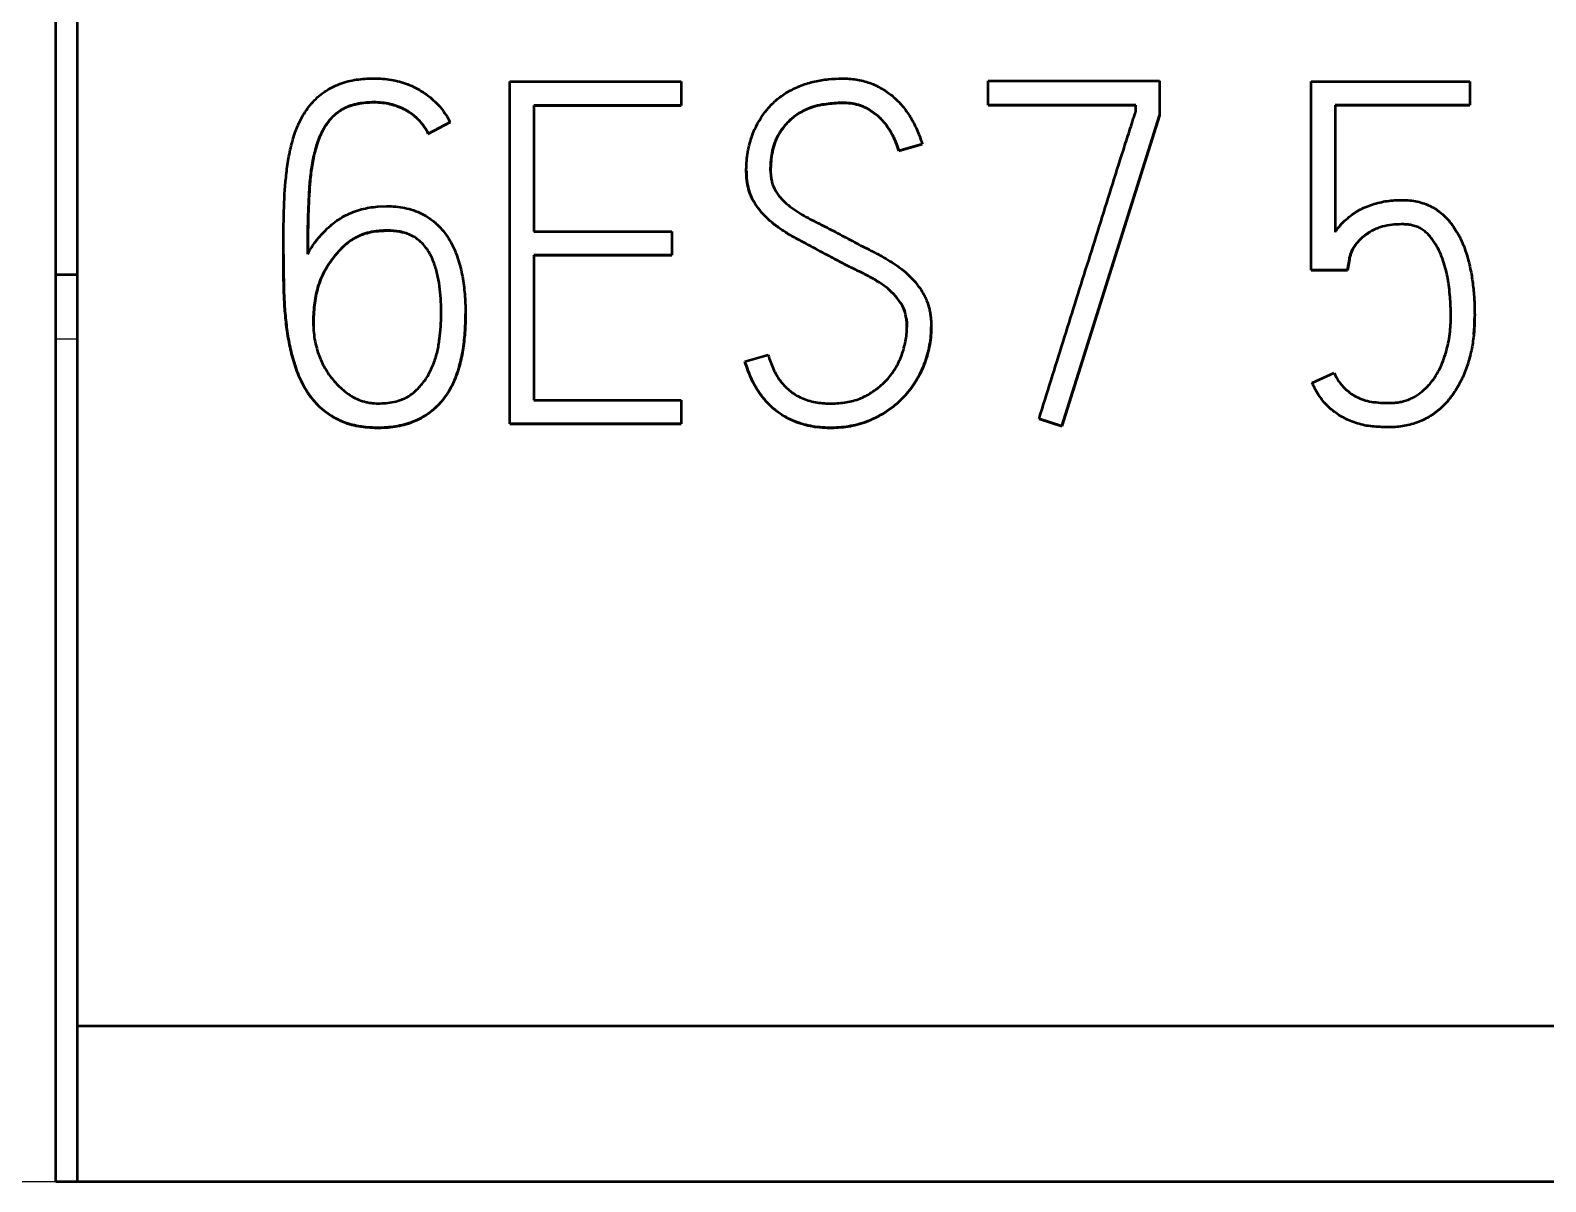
# Model space of a CAD drawing. Header units: millimetres. Extents: x 0 to 841, y 0 to 594.
# Drawn here: x 450.75 to 457.8, y 301.21 to 306.57 of the extents above; entities that cross this region are included whole.
import ezdxf

# ---------------------------------------------------------------- set-up
doc = ezdxf.new("R2010")
doc.units = ezdxf.units.MM
doc.layers.add('1', color=7, linetype='Continuous')

msp = doc.modelspace()

# ---------------------------------------------------------------- linework, layer by layer
at = {"layer": '1', "color": 7, "linetype": 'Continuous', "lineweight": 50}
for p, q in [((450.8677, 301.2124), (450.8677, 311.0681)), ((450.9677, 311.0681), (450.9677, 301.9369)), ((452.9824, 306.3369), (453.7791, 306.3369)), ((452.9824, 304.7413), (452.9824, 306.3368)), ((453.7791, 306.3368), (453.7791, 306.2237)), ((455.2085, 306.3392), (456.0072, 306.3392)), ((455.2085, 306.2259), (455.2085, 306.3391)), ((456.0072, 306.3391), (456.0072, 306.1772)), ((456.7132, 306.3369), (457.4521, 306.3369)), ((456.7132, 305.4578), (456.7132, 306.3368)), ((457.4521, 306.3368), (457.4521, 306.2259)), ((453.0932, 306.2238), (453.7791, 306.2238)), ((453.7791, 306.2238), (453.0932, 306.2238)), ((453.0932, 306.2237), (453.0932, 305.6379)), ((454.4358, 306.2284), (454.4358, 306.2284)), ((455.2085, 306.2261), (455.8963, 306.2261)), ((455.8963, 306.2261), (455.2085, 306.2261)), ((455.8963, 306.1947), (455.8963, 306.2259)), ((456.8241, 306.2261), (457.4521, 306.2261)), ((457.4521, 306.2261), (456.8241, 306.2261)), ((456.8241, 306.2259), (456.8241, 305.6353)), ((452.6024, 306.0931), (452.7044, 306.1461)), ((452.7044, 306.1461), (452.6024, 306.0931)), ((452.7044, 306.1461), (452.7044, 306.1461)), ((454.7156, 306.1562), (454.7156, 306.1562)), ((455.5524, 304.7304), (456.0072, 306.1773)), ((456.0072, 306.1773), (455.5524, 304.7304)), ((452.6024, 306.0931), (452.6024, 306.0931)), ((454.793, 306.0128), (454.9019, 306.044)), ((454.9019, 306.044), (454.793, 306.0128)), ((454.793, 306.0128), (454.793, 306.0128)), ((454.9019, 306.044), (454.9019, 306.044)), ((454.0831, 305.9199), (454.0831, 305.9199)), ((452.3673, 305.7534), (452.4073, 305.7557)), ((454.1175, 305.7778), (454.1175, 305.7778)), ((452.4115, 305.6426), (452.4115, 305.6426)), ((453.0932, 305.638), (453.7369, 305.638)), ((453.7369, 305.6379), (453.7369, 305.527)), ((456.9352, 305.5945), (456.9352, 305.5945)), ((451.9278, 305.5314), (451.9278, 305.5314)), ((453.0932, 305.5272), (453.7369, 305.5272)), ((453.7369, 305.5272), (453.0932, 305.5272)), ((453.0932, 305.527), (453.0932, 304.8522)), ((456.8995, 305.5389), (456.8995, 305.5389)), ((450.8677, 305.4369), (450.9677, 305.4369)), ((452.1352, 305.4794), (452.1352, 305.4794)), ((456.7132, 305.4579), (456.8819, 305.4579)), ((456.8819, 305.4579), (456.7132, 305.4579)), ((456.8819, 305.4579), (456.8907, 305.5067)), ((456.8907, 305.5067), (456.8819, 305.4579)), ((456.8819, 305.4579), (456.8819, 305.4579)), ((456.8907, 305.5067), (456.8907, 305.5067)), ((452.0988, 305.4072), (452.0988, 305.4072)), ((454.8011, 305.3061), (454.8011, 305.3061)), ((452.7756, 305.2541), (452.7756, 305.2541)), ((457.4742, 305.2427), (457.4742, 305.2427)), ((454.9442, 305.1917), (454.9442, 305.1917)), ((454.0766, 305.0321), (454.1851, 305.063)), ((454.0766, 305.0321), (454.0766, 305.0321)), ((456.7178, 304.9323), (456.8195, 304.9788)), ((456.7178, 304.9323), (456.7178, 304.9323)), ((453.0932, 304.8523), (453.7791, 304.8523)), ((453.7791, 304.8522), (453.7791, 304.7413)), ((452.9824, 304.7415), (453.7791, 304.7415)), ((453.7791, 304.7415), (452.9824, 304.7415)), ((455.4458, 304.7659), (455.5524, 304.7304)), ((455.5524, 304.7304), (455.4458, 304.7659)), ((455.4458, 304.7659), (455.4458, 304.7659)), ((455.5524, 304.7304), (455.5524, 304.7304)), ((450.9677, 301.9369), (450.9677, 301.2124)), ((475.7677, 301.9369), (450.9677, 301.9369)), ((475.8677, 301.2124), (450.8677, 301.2124))]:
    msp.add_line(p, q, dxfattribs=at)
at = {"layer": '1', "color": 7, "linetype": 'Continuous', "lineweight": 25}
for p, q in [((450.9677, 305.1369), (450.8677, 305.1369)), ((450.8677, 301.2124), (445.9677, 301.2124))]:
    msp.add_line(p, q, dxfattribs=at)
at = {"layer": '1', "color": 7, "linetype": 'Continuous', "lineweight": 50}
for points, knots in [([(451.9301, 305.7313), (451.9312, 305.7846), (451.9343, 305.8376), (451.9426, 305.9166), (451.9458, 305.9429), (451.9546, 305.9952), (451.96, 306.0212), (451.9702, 306.0599), (451.974, 306.0728), (451.9822, 306.0983), (451.9868, 306.1109), (451.997, 306.1355), (452.0025, 306.1476), (452.0149, 306.1714), (452.0217, 306.183), (452.0436, 306.2168), (452.0603, 306.2376), (452.0892, 306.2652), (452.0995, 306.2738), (452.1213, 306.2899), (452.1327, 306.2971), (452.1561, 306.3103), (452.1681, 306.3162), (452.1929, 306.3265), (452.2057, 306.3309), (452.245, 306.3418), (452.2715, 306.3461), (452.3116, 306.3496), (452.325, 306.3503), (452.352, 306.3507), (452.3656, 306.3505), (452.4059, 306.3481), (452.4324, 306.3443), (452.4712, 306.3348), (452.4841, 306.331), (452.5094, 306.3221), (452.522, 306.3169), (452.5585, 306.2995), (452.5813, 306.2855), (452.613, 306.2611), (452.6232, 306.2524), (452.6426, 306.2336), (452.6518, 306.2236), (452.6774, 306.1926), (452.692, 306.1701), (452.7044, 306.1461)], [0, 0, 0, 0, 0.125, 0.125, 0.1875, 0.1875, 0.25, 0.25, 0.28125, 0.28125, 0.3125, 0.3125, 0.34375, 0.34375, 0.375, 0.375, 0.4375, 0.4375, 0.46875, 0.46875, 0.5, 0.5, 0.53125, 0.53125, 0.5625, 0.5625, 0.625, 0.625, 0.65625, 0.65625, 0.6875, 0.6875, 0.75, 0.75, 0.78125, 0.78125, 0.8125, 0.8125, 0.875, 0.875, 0.90625, 0.90625, 0.9375, 0.9375, 1, 1, 1, 1]), ([(454.1152, 306.0974), (454.1315, 306.1376), (454.153, 306.1747), (454.1881, 306.2162), (454.1954, 306.2242), (454.2108, 306.2393), (454.2187, 306.2465), (454.2435, 306.2671), (454.2612, 306.2793), (454.2895, 306.2955), (454.2992, 306.3006), (454.3188, 306.3098), (454.3288, 306.3139), (454.3592, 306.3254), (454.3799, 306.3315), (454.4224, 306.3412), (454.4439, 306.3446), (454.4868, 306.3491), (454.5083, 306.3502), (454.5406, 306.3503), (454.5513, 306.3499), (454.573, 306.3484), (454.5838, 306.3471), (454.6163, 306.342), (454.6373, 306.3367), (454.6679, 306.3258), (454.6779, 306.3217), (454.6976, 306.3125), (454.7073, 306.3073), (454.7354, 306.2906), (454.7528, 306.2778), (454.7853, 306.2493), (454.8005, 306.2334), (454.8277, 306.1998), (454.8399, 306.182), (454.8563, 306.154), (454.8615, 306.1444), (454.8712, 306.125), (454.8757, 306.1151), (454.8883, 306.0852), (454.8956, 306.0648), (454.9019, 306.044)], [0, 0, 0, 0, 0.125, 0.125, 0.15625, 0.15625, 0.1875, 0.1875, 0.25, 0.25, 0.28125, 0.28125, 0.3125, 0.3125, 0.375, 0.375, 0.4375, 0.4375, 0.5, 0.5, 0.53125, 0.53125, 0.5625, 0.5625, 0.625, 0.625, 0.65625, 0.65625, 0.6875, 0.6875, 0.75, 0.75, 0.8125, 0.8125, 0.875, 0.875, 0.90625, 0.90625, 0.9375, 0.9375, 1, 1, 1, 1]), ([(452.6024, 306.0931), (452.5913, 306.1154), (452.5775, 306.1359), (452.5564, 306.1587), (452.552, 306.1631), (452.5429, 306.1716), (452.5287, 306.1837), (452.5134, 306.1941), (452.492, 306.2065), (452.4807, 306.2121), (452.4577, 306.2216), (452.4459, 306.2255), (452.422, 306.232), (452.4098, 306.2344), (452.385, 306.2379), (452.3726, 306.2389), (452.3479, 306.2396), (452.3356, 306.2394), (452.3109, 306.2379), (452.2986, 306.2367), (452.274, 306.2327), (452.2617, 306.2301), (452.2379, 306.223), (452.2263, 306.2187), (452.2095, 306.2106), (452.204, 306.2077), (452.1932, 306.2013), (452.1881, 306.1978), (452.1732, 306.1868), (452.164, 306.1786), (452.1468, 306.1609), (452.1388, 306.1512), (452.1243, 306.1312), (452.1179, 306.1208), (452.1061, 306.0992), (452.1009, 306.0881), (452.0915, 306.0652), (452.0874, 306.0535), (452.0764, 306.0185), (452.0706, 305.9948), (452.0611, 305.947), (452.0575, 305.9229), (452.0518, 305.8744), (452.0499, 305.8499), (452.0456, 305.7765), (452.0438, 305.7275), (452.0415, 305.6295), (452.041, 305.5804), (452.041, 305.5314)], [0, 0, 0, 0, 0.0625, 0.0625, 0.078125, 0.078125, 0.09375, 0.125, 0.125, 0.15625, 0.15625, 0.1875, 0.1875, 0.21875, 0.21875, 0.25, 0.25, 0.28125, 0.28125, 0.3125, 0.3125, 0.34375, 0.34375, 0.375, 0.375, 0.390625, 0.390625, 0.40625, 0.40625, 0.4375, 0.4375, 0.46875, 0.46875, 0.5, 0.5, 0.53125, 0.53125, 0.5625, 0.5625, 0.625, 0.625, 0.6875, 0.6875, 0.75, 0.75, 0.875, 0.875, 1, 1, 1, 1]), ([(452.041, 305.5314), (452.041, 305.58), (452.0414, 305.6285), (452.0437, 305.7253), (452.0455, 305.7737), (452.0489, 305.8341), (452.0497, 305.8461), (452.0516, 305.8702), (452.0528, 305.8822), (452.0568, 305.9183), (452.0603, 305.9422), (452.0695, 305.9899), (452.0752, 306.0136), (452.0859, 306.049), (452.0899, 306.0609), (452.0991, 306.0841), (452.1043, 306.0954), (452.1159, 306.1174), (452.1223, 306.1281), (452.1367, 306.1486), (452.1446, 306.1584), (452.1617, 306.1765), (452.1709, 306.1848), (452.1858, 306.1963), (452.1911, 306.1999), (452.2018, 306.2064), (452.2182, 306.2155), (452.2356, 306.2222), (452.2536, 306.2277), (452.2598, 306.2293), (452.272, 306.2322), (452.2781, 306.2334), (452.2966, 306.2364), (452.309, 306.2378), (452.3339, 306.2393), (452.3463, 306.2396), (452.3714, 306.239), (452.384, 306.238), (452.4087, 306.2346), (452.4331, 306.2298), (452.4568, 306.2219), (452.4801, 306.2124), (452.4913, 306.2069), (452.5128, 306.1945), (452.5282, 306.1841), (452.5424, 306.172), (452.5516, 306.1635), (452.556, 306.1591), (452.5773, 306.1362), (452.5912, 306.1156), (452.6024, 306.0931)], [0, 0, 0, 0, 0.125, 0.125, 0.25, 0.25, 0.28125, 0.28125, 0.3125, 0.3125, 0.375, 0.375, 0.4375, 0.4375, 0.46875, 0.46875, 0.5, 0.5, 0.53125, 0.53125, 0.5625, 0.5625, 0.59375, 0.59375, 0.609375, 0.609375, 0.625, 0.65625, 0.65625, 0.671875, 0.671875, 0.6875, 0.6875, 0.71875, 0.71875, 0.75, 0.75, 0.78125, 0.78125, 0.8125, 0.84375, 0.84375, 0.875, 0.875, 0.90625, 0.921875, 0.921875, 0.9375, 0.9375, 1, 1, 1, 1]), ([(454.4358, 306.2284), (454.4066, 306.2237), (454.3788, 306.2146), (454.3458, 306.1982), (454.3393, 306.1947), (454.3267, 306.1873), (454.3205, 306.1834), (454.3027, 306.1709), (454.2916, 306.1616), (454.276, 306.146), (454.271, 306.1406), (454.2614, 306.1295), (454.2524, 306.118), (454.2441, 306.106), (454.2363, 306.0937), (454.2325, 306.0875), (454.2257, 306.0745), (454.2225, 306.0678), (454.217, 306.0542), (454.2145, 306.0474), (454.208, 306.0266), (454.2047, 306.0124), (454.1998, 305.9836), (454.1982, 305.969), (454.1968, 305.9472), (454.1965, 305.9399), (454.1962, 305.9253), (454.1961, 305.9181), (454.1966, 305.9035), (454.1972, 305.8963), (454.1992, 305.8817), (454.2006, 305.8744), (454.2062, 305.8531), (454.2117, 305.8396), (454.2229, 305.8206), (454.2272, 305.8145), (454.236, 305.8026), (454.2501, 305.7856), (454.2661, 305.7705), (454.2833, 305.7565), (454.2892, 305.752), (454.3013, 305.7434), (454.3196, 305.7309), (454.351, 305.7115), (454.3769, 305.6974), (454.3966, 305.6873), (454.4032, 305.6841), (454.4164, 305.6775), (454.4494, 305.661), (454.4821, 305.6441), (454.5211, 305.6233), (454.534, 305.6162), (454.56, 305.6022), (454.599, 305.5814), (454.6383, 305.5612), (454.6714, 305.5449), (454.6781, 305.5416), (454.6912, 305.535), (454.7108, 305.5247), (454.7427, 305.5064), (454.7736, 305.4863), (454.7916, 305.4734), (454.8034, 305.4645), (454.8093, 305.46), (454.8382, 305.4366), (454.859, 305.4157), (454.8863, 305.3809), (454.8948, 305.3686), (454.9063, 305.3498), (454.91, 305.3434), (454.9166, 305.3304), (454.9256, 305.3105), (454.932, 305.2895), (454.937, 305.268), (454.9384, 305.2607), (454.9407, 305.2461), (454.9416, 305.2388), (454.9437, 305.2169), (454.9443, 305.2023), (454.944, 305.173), (454.9432, 305.1584), (454.9401, 305.1291), (454.9379, 305.1145), (454.9321, 305.0857), (454.9285, 305.0714), (454.9202, 305.0434), (454.9154, 305.0295), (454.9046, 305.0021), (454.8985, 304.9886), (454.8787, 304.9492), (454.8632, 304.9245), (454.8364, 304.8898), (454.827, 304.8786), (454.8068, 304.857), (454.796, 304.8467), (454.7627, 304.8177), (454.7388, 304.8007), (454.7007, 304.7785), (454.6875, 304.7717), (454.6607, 304.759), (454.647, 304.7535), (454.6055, 304.739), (454.577, 304.7324), (454.5331, 304.7263), (454.5183, 304.725), (454.4887, 304.7235), (454.474, 304.7234), (454.4446, 304.7243), (454.4299, 304.7253), (454.4006, 304.7287), (454.3859, 304.7311), (454.3424, 304.7406), (454.3145, 304.7499), (454.2746, 304.7689), (454.2615, 304.7761), (454.2366, 304.792), (454.2248, 304.8007), (454.2022, 304.8193), (454.1915, 304.8293), (454.1712, 304.8507), (454.1617, 304.8621), (454.1352, 304.8975), (454.1203, 304.9227), (454.1014, 304.9627), (454.0957, 304.9763), (454.0853, 305.0039), (454.0807, 305.0179), (454.0766, 305.0321)], [0, 0, 0, 0, 0.03125, 0.03125, 0.039063, 0.039063, 0.046875, 0.046875, 0.0625, 0.0625, 0.070313, 0.070313, 0.078125, 0.085938, 0.085938, 0.09375, 0.09375, 0.101563, 0.101563, 0.109375, 0.109375, 0.125, 0.125, 0.140625, 0.140625, 0.148438, 0.148438, 0.15625, 0.15625, 0.164063, 0.164063, 0.171875, 0.171875, 0.1875, 0.1875, 0.195313, 0.195313, 0.203125, 0.21875, 0.21875, 0.226563, 0.226563, 0.234375, 0.25, 0.265625, 0.265625, 0.273438, 0.273438, 0.28125, 0.3125, 0.3125, 0.328125, 0.328125, 0.34375, 0.375, 0.375, 0.382813, 0.382813, 0.390625, 0.40625, 0.421875, 0.429688, 0.429688, 0.4375, 0.4375, 0.46875, 0.46875, 0.484375, 0.484375, 0.492188, 0.492188, 0.5, 0.515625, 0.515625, 0.523438, 0.523438, 0.53125, 0.53125, 0.546875, 0.546875, 0.5625, 0.5625, 0.578125, 0.578125, 0.59375, 0.59375, 0.609375, 0.609375, 0.625, 0.625, 0.65625, 0.65625, 0.671875, 0.671875, 0.6875, 0.6875, 0.71875, 0.71875, 0.734375, 0.734375, 0.75, 0.75, 0.78125, 0.78125, 0.796875, 0.796875, 0.8125, 0.8125, 0.828125, 0.828125, 0.84375, 0.84375, 0.875, 0.875, 0.890625, 0.890625, 0.90625, 0.90625, 0.921875, 0.921875, 0.9375, 0.9375, 0.96875, 0.96875, 0.984375, 0.984375, 1, 1, 1, 1]), ([(454.1962, 305.92), (454.1962, 305.9224), (454.1962, 305.9248), (454.1963, 305.9347), (454.1966, 305.942), (454.1978, 305.9641), (454.1992, 305.9788), (454.2038, 306.0078), (454.2069, 306.0222), (454.2132, 306.0436), (454.2156, 306.0506), (454.221, 306.0644), (454.224, 306.0711), (454.2307, 306.0842), (454.2344, 306.0905), (454.2422, 306.103), (454.2463, 306.1092), (454.2549, 306.1212), (454.2595, 306.1271), (454.269, 306.1384), (454.2839, 306.1548), (454.3006, 306.1693), (454.3186, 306.1822), (454.325, 306.1862), (454.3378, 306.1938), (454.3574, 306.2046), (454.3779, 306.2131), (454.4063, 306.2224), (454.4209, 306.226), (454.4358, 306.2284)], [0, 0, 0, 0, 0.01697, 0.01697, 0.068709, 0.068709, 0.172185, 0.172185, 0.275662, 0.275662, 0.327401, 0.327401, 0.379139, 0.379139, 0.430877, 0.430877, 0.482616, 0.482616, 0.534354, 0.534354, 0.586093, 0.68957, 0.68957, 0.741308, 0.741308, 0.793046, 0.896523, 0.896523, 1, 1, 1, 1]), ([(454.7156, 306.1562), (454.6984, 306.1751), (454.6786, 306.1907), (454.6513, 306.2071), (454.6457, 306.2102), (454.6344, 306.2161), (454.6287, 306.2187), (454.6112, 306.2258), (454.5991, 306.2293), (454.5743, 306.2344), (454.5615, 306.2359), (454.5362, 306.2374), (454.5236, 306.2372), (454.4985, 306.2359), (454.4859, 306.2348), (454.4608, 306.232), (454.4483, 306.2302), (454.4358, 306.2284)], [0, 0, 0, 0, 0.25, 0.25, 0.3125, 0.3125, 0.375, 0.375, 0.5, 0.5, 0.625, 0.625, 0.75, 0.75, 0.875, 0.875, 1, 1, 1, 1]), ([(454.4358, 306.2284), (454.4483, 306.2303), (454.4609, 306.232), (454.4862, 306.2348), (454.4988, 306.236), (454.5242, 306.2372), (454.537, 306.2373), (454.5622, 306.2359), (454.5747, 306.2343), (454.5932, 306.2305), (454.5994, 306.2289), (454.6116, 306.2253), (454.6176, 306.2232), (454.6352, 306.2161), (454.6462, 306.2101), (454.6677, 306.1972), (454.6781, 306.1901), (454.6978, 306.1742), (454.7071, 306.1655), (454.7156, 306.1562)], [0, 0, 0, 0, 0.125, 0.125, 0.25, 0.25, 0.375, 0.375, 0.5, 0.5, 0.5625, 0.5625, 0.625, 0.625, 0.75, 0.75, 0.875, 0.875, 1, 1, 1, 1]), ([(454.793, 306.0128), (454.7893, 306.026), (454.7847, 306.0389), (454.7768, 306.0579), (454.7741, 306.0642), (454.7684, 306.0766), (454.7654, 306.0828), (454.756, 306.1011), (454.7489, 306.1128), (454.7333, 306.1352), (454.7248, 306.1459), (454.7156, 306.1562)], [0, 0, 0, 0, 0.25, 0.25, 0.375, 0.375, 0.5, 0.5, 0.75, 0.75, 1, 1, 1, 1]), ([(454.7156, 306.1562), (454.7339, 306.1356), (454.7498, 306.1131), (454.7655, 306.0827), (454.7684, 306.0765), (454.7741, 306.0641), (454.7769, 306.0578), (454.7847, 306.0389), (454.7893, 306.026), (454.793, 306.0128)], [0, 0, 0, 0, 0.5, 0.5, 0.625, 0.625, 0.75, 0.75, 1, 1, 1, 1]), ([(455.4458, 304.7659), (455.4833, 304.885), (455.5206, 305.0041), (455.5952, 305.2425), (455.6324, 305.3616), (455.7075, 305.5998), (455.7448, 305.719), (455.801, 305.8976), (455.8196, 305.9572), (455.8479, 306.0465), (455.8621, 306.0911), (455.8789, 306.1431), (455.8861, 306.1654), (455.8898, 306.1765), (455.891, 306.1802), (455.8929, 306.1857), (455.8935, 306.1876), (455.8945, 306.1903), (455.8948, 306.1913), (455.8955, 306.1931), (455.8958, 306.194), (455.8963, 306.1949)], [0, 0, 0, 0, 0.25, 0.25, 0.5, 0.5, 0.75, 0.75, 0.875, 0.875, 0.9375, 0.96875, 0.984375, 0.984375, 0.992187, 0.992187, 0.996094, 0.996094, 0.998047, 0.998047, 1, 1, 1, 1]), ([(454.1175, 305.7778), (454.1031, 305.8017), (454.0942, 305.8275), (454.0876, 305.8614), (454.0865, 305.8683), (454.0848, 305.882), (454.0842, 305.8888), (454.0829, 305.9093), (454.0829, 305.9229), (454.0837, 305.9503), (454.0846, 305.9639), (454.0875, 305.9912), (454.0895, 306.0049), (454.0973, 306.0454), (454.1049, 306.0717), (454.1152, 306.0974)], [0, 0, 0, 0, 0.25, 0.25, 0.3125, 0.3125, 0.375, 0.375, 0.5, 0.5, 0.625, 0.625, 0.75, 0.75, 1, 1, 1, 1]), ([(454.0831, 305.92), (454.0831, 305.912), (454.0833, 305.9039), (454.0846, 305.8822), (454.0862, 305.8685), (454.0902, 305.8482), (454.0917, 305.8414), (454.0953, 305.8281), (454.0974, 305.8215), (454.1045, 305.8022), (454.1103, 305.7898), (454.1175, 305.7778)], [0, 0, 0, 0, 0.164665, 0.164665, 0.44311, 0.44311, 0.582333, 0.582333, 0.721555, 0.721555, 1, 1, 1, 1]), ([(452.4073, 305.7557), (452.4359, 305.7557), (452.4641, 305.7533), (452.5058, 305.7448), (452.5196, 305.7411), (452.5467, 305.7319), (452.5729, 305.7211), (452.5972, 305.7067), (452.6148, 305.6945), (452.6205, 305.6902), (452.6316, 305.6812), (452.6369, 305.6765), (452.6525, 305.6621), (452.6621, 305.6518), (452.68, 305.6299), (452.6884, 305.6183), (452.7111, 305.5824), (452.7233, 305.557), (452.7433, 305.5045), (452.751, 305.477), (452.7629, 305.4221), (452.7671, 305.3945), (452.773, 305.3388), (452.7746, 305.3109), (452.7759, 305.2548), (452.7757, 305.2265), (452.7732, 305.1705), (452.771, 305.1426), (452.7641, 305.0873), (452.7593, 305.0599), (452.7496, 305.0191), (452.7459, 305.0056), (452.7375, 304.9787), (452.7327, 304.9653), (452.7166, 304.9258), (452.7036, 304.9007), (452.6837, 304.8714), (452.6795, 304.8656), (452.6707, 304.8543), (452.6661, 304.8488), (452.652, 304.8327), (452.6321, 304.8126), (452.6098, 304.7951), (452.5863, 304.7791), (452.5738, 304.7717), (452.5356, 304.7522), (452.5088, 304.7427), (452.467, 304.7326), (452.4528, 304.73), (452.4246, 304.7262), (452.4105, 304.7249), (452.3821, 304.7236), (452.3679, 304.7234), (452.3395, 304.7241), (452.3253, 304.725), (452.2968, 304.7279), (452.2826, 304.73), (452.2547, 304.7355), (452.2409, 304.739), (452.2139, 304.7476), (452.2007, 304.7528), (452.1812, 304.7621), (452.1748, 304.7655), (452.1623, 304.7724), (452.1562, 304.776), (452.126, 304.795), (452.1038, 304.8128), (452.0738, 304.8438), (452.0646, 304.8547), (452.0475, 304.8774), (452.0395, 304.8892), (452.0246, 304.9134), (452.0177, 304.926), (452.005, 304.9516), (451.9993, 304.9646), (451.989, 304.9909), (451.9844, 305.0043), (451.976, 305.0312), (451.9721, 305.0448), (451.9612, 305.0857), (451.9552, 305.1134), (451.9455, 305.1693), (451.9419, 305.1973), (451.936, 305.2533), (451.9326, 305.2954), (451.9308, 305.3376), (451.9299, 305.3657), (451.9296, 305.3797), (451.9281, 305.45), (451.9277, 305.5062), (451.9281, 305.6187), (451.9287, 305.675), (451.9301, 305.7313)], [0, 0, 0, 0, 0.03125, 0.03125, 0.046875, 0.046875, 0.0625, 0.078125, 0.078125, 0.085938, 0.085938, 0.09375, 0.09375, 0.109375, 0.109375, 0.125, 0.125, 0.15625, 0.15625, 0.1875, 0.1875, 0.21875, 0.21875, 0.25, 0.25, 0.28125, 0.28125, 0.3125, 0.3125, 0.34375, 0.34375, 0.359375, 0.359375, 0.375, 0.375, 0.40625, 0.40625, 0.414062, 0.414062, 0.421875, 0.421875, 0.4375, 0.453125, 0.453125, 0.46875, 0.46875, 0.5, 0.5, 0.515625, 0.515625, 0.53125, 0.53125, 0.546875, 0.546875, 0.5625, 0.5625, 0.578125, 0.578125, 0.59375, 0.59375, 0.609375, 0.609375, 0.617187, 0.617187, 0.625, 0.625, 0.65625, 0.65625, 0.671875, 0.671875, 0.6875, 0.6875, 0.703125, 0.703125, 0.71875, 0.71875, 0.734375, 0.734375, 0.75, 0.75, 0.78125, 0.78125, 0.8125, 0.8125, 0.84375, 0.859375, 0.859375, 0.875, 0.875, 0.9375, 0.9375, 1, 1, 1, 1]), ([(452.0988, 305.6159), (452.1155, 305.6358), (452.1338, 305.6541), (452.1639, 305.6788), (452.1744, 305.6865), (452.1958, 305.7007), (452.218, 305.7137), (452.2415, 305.7242), (452.2658, 305.7336), (452.2782, 305.7376), (452.3158, 305.7476), (452.3413, 305.7516), (452.3673, 305.7534)], [0, 0, 0, 0, 0.25, 0.25, 0.375, 0.375, 0.5, 0.625, 0.625, 0.75, 0.75, 1, 1, 1, 1]), ([(454.8011, 305.3061), (454.7816, 305.3355), (454.7572, 305.36), (454.7224, 305.3863), (454.7152, 305.3914), (454.7006, 305.4012), (454.6784, 305.4153), (454.6554, 305.4281), (454.632, 305.4402), (454.6241, 305.4441), (454.6083, 305.4517), (454.6003, 305.4554), (454.5765, 305.4668), (454.545, 305.4822), (454.5138, 305.4985), (454.4829, 305.5152), (454.4677, 305.5238), (454.4215, 305.5493), (454.3906, 305.5659), (454.3516, 305.5861), (454.3438, 305.5901), (454.3281, 305.5981), (454.3203, 305.6022), (454.2972, 305.6147), (454.2669, 305.6324), (454.2379, 305.6523), (454.2097, 305.6734), (454.196, 305.6846), (454.1576, 305.7205), (454.1355, 305.7473), (454.1175, 305.7778)], [0, 0, 0, 0, 0.125, 0.125, 0.15625, 0.15625, 0.1875, 0.25, 0.25, 0.28125, 0.28125, 0.3125, 0.3125, 0.375, 0.4375, 0.4375, 0.5, 0.5, 0.625, 0.625, 0.65625, 0.65625, 0.6875, 0.6875, 0.75, 0.8125, 0.8125, 0.875, 0.875, 1, 1, 1, 1]), ([(456.8241, 305.6354), (456.8376, 305.6549), (456.8531, 305.6723), (456.8784, 305.6963), (456.8872, 305.7039), (456.9059, 305.718), (456.9158, 305.7247), (456.936, 305.737), (456.9462, 305.7427), (456.9675, 305.7527), (456.9783, 305.757), (457.0005, 305.7647), (457.0119, 305.7681), (457.0349, 305.7739), (457.0464, 305.7763), (457.0811, 305.7819), (457.1044, 305.7838), (457.1395, 305.7844), (457.1512, 305.7843), (457.1748, 305.7827), (457.1867, 305.7812), (457.2214, 305.7746), (457.2438, 305.7675), (457.2867, 305.7468), (457.3061, 305.7337), (457.3327, 305.7105), (457.3411, 305.7021), (457.3569, 305.6846), (457.3642, 305.6755), (457.3779, 305.6567), (457.3843, 305.6469), (457.3963, 305.6268), (457.4019, 305.6165), (457.4175, 305.5848), (457.4262, 305.5632), (457.4409, 305.5192), (457.4469, 305.4968), (457.457, 305.4513), (457.461, 305.4282), (457.4673, 305.3819), (457.4695, 305.3588), (457.4727, 305.3125), (457.4737, 305.2894), (457.4744, 305.243), (457.4742, 305.2199), (457.4719, 305.1735), (457.4697, 305.1502), (457.4631, 305.1038), (457.4587, 305.0808), (457.4473, 305.0357), (457.4402, 305.0136), (457.4277, 304.9809), (457.4232, 304.9701), (457.4135, 304.9487), (457.4082, 304.9382), (457.3916, 304.9073), (457.3791, 304.8876), (457.3582, 304.8595), (457.3508, 304.8504), (457.3351, 304.8328), (457.3267, 304.8244), (457.3007, 304.8006), (457.282, 304.7867), (457.2516, 304.7686), (457.241, 304.7631), (457.2196, 304.7532), (457.1977, 304.7445), (457.1752, 304.7381), (457.1523, 304.7328), (457.1406, 304.7307), (457.117, 304.7276), (457.1053, 304.7267), (457.0819, 304.7257), (457.0702, 304.7258), (457.0469, 304.7265), (457.0352, 304.7271), (457.0119, 304.7285), (457.0002, 304.7292), (456.977, 304.7321), (456.9654, 304.7341), (456.9422, 304.7394), (456.9308, 304.7427), (456.9084, 304.75), (456.8974, 304.754), (456.876, 304.7636), (456.8656, 304.7691), (456.8453, 304.7811), (456.8353, 304.7878), (456.821, 304.7982), (456.8163, 304.8018), (456.8071, 304.8091), (456.8026, 304.8128), (456.7806, 304.8322), (456.7656, 304.8503), (456.7389, 304.8898), (456.7276, 304.9107), (456.7178, 304.9323)], [0, 0, 0, 0, 0.03125, 0.03125, 0.046875, 0.046875, 0.0625, 0.0625, 0.078125, 0.078125, 0.09375, 0.09375, 0.109375, 0.109375, 0.125, 0.125, 0.15625, 0.15625, 0.171875, 0.171875, 0.1875, 0.1875, 0.21875, 0.21875, 0.25, 0.25, 0.265625, 0.265625, 0.28125, 0.28125, 0.296875, 0.296875, 0.3125, 0.3125, 0.34375, 0.34375, 0.375, 0.375, 0.40625, 0.40625, 0.4375, 0.4375, 0.46875, 0.46875, 0.5, 0.5, 0.53125, 0.53125, 0.5625, 0.5625, 0.59375, 0.59375, 0.609375, 0.609375, 0.625, 0.625, 0.65625, 0.65625, 0.671875, 0.671875, 0.6875, 0.6875, 0.71875, 0.71875, 0.734375, 0.734375, 0.75, 0.765625, 0.765625, 0.78125, 0.78125, 0.796875, 0.796875, 0.8125, 0.8125, 0.828125, 0.828125, 0.84375, 0.84375, 0.859375, 0.859375, 0.875, 0.875, 0.890625, 0.890625, 0.90625, 0.90625, 0.921875, 0.921875, 0.929688, 0.929688, 0.9375, 0.9375, 0.96875, 0.96875, 1, 1, 1, 1]), ([(457.0025, 304.8436), (457.017, 304.8416), (457.0315, 304.8404), (457.0533, 304.8394), (457.0605, 304.8392), (457.075, 304.839), (457.0823, 304.839), (457.0968, 304.8396), (457.1041, 304.8402), (457.1186, 304.8421), (457.1258, 304.8434), (457.1472, 304.8482), (457.161, 304.8526), (457.1809, 304.8615), (457.1874, 304.8648), (457.2002, 304.872), (457.2063, 304.876), (457.2243, 304.8883), (457.2356, 304.8975), (457.2515, 304.9125), (457.2567, 304.9178), (457.2664, 304.9286), (457.2711, 304.9342), (457.2843, 304.9514), (457.2922, 304.9636), (457.3067, 304.9888), (457.3132, 305.0018), (457.3248, 305.0283), (457.3299, 305.0418), (457.3435, 305.0827), (457.3503, 305.1107), (457.3598, 305.1679), (457.3624, 305.1965), (457.3635, 305.2395), (457.3634, 305.2538), (457.3626, 305.2824), (457.3619, 305.2967), (457.3601, 305.3253), (457.359, 305.3396), (457.3571, 305.361), (457.3565, 305.3681), (457.3548, 305.3824), (457.3539, 305.3896), (457.3485, 305.4253), (457.3422, 305.4533), (457.33, 305.4948), (457.3256, 305.5086), (457.3152, 305.5353), (457.3033, 305.5613), (457.2881, 305.5855), (457.2754, 305.603), (457.2709, 305.6087), (457.2616, 305.6197), (457.2568, 305.6251), (457.2463, 305.635), (457.2407, 305.6396), (457.2288, 305.648), (457.2225, 305.6517), (457.2096, 305.6581), (457.2029, 305.6607), (457.1891, 305.6652), (457.1819, 305.6669), (457.1676, 305.6695), (457.1604, 305.6703), (457.146, 305.6712), (457.1388, 305.6712), (457.117, 305.6709), (457.1025, 305.6701), (457.0738, 305.6668), (457.0596, 305.6643), (457.0386, 305.6586), (457.0316, 305.6564), (457.018, 305.6513), (457.0115, 305.6482), (456.9921, 305.6386), (456.9796, 305.6314), (456.9618, 305.619), (456.9561, 305.6145), (456.9452, 305.605), (456.94, 305.5999), (456.9352, 305.5945)], [0, 0, 0, 0, 0.03125, 0.03125, 0.046875, 0.046875, 0.0625, 0.0625, 0.078125, 0.078125, 0.09375, 0.09375, 0.125, 0.125, 0.140625, 0.140625, 0.15625, 0.15625, 0.1875, 0.1875, 0.203125, 0.203125, 0.21875, 0.21875, 0.25, 0.25, 0.28125, 0.28125, 0.3125, 0.3125, 0.375, 0.375, 0.4375, 0.4375, 0.46875, 0.46875, 0.5, 0.5, 0.53125, 0.53125, 0.546875, 0.546875, 0.5625, 0.5625, 0.625, 0.625, 0.65625, 0.65625, 0.6875, 0.71875, 0.71875, 0.734375, 0.734375, 0.75, 0.75, 0.765625, 0.765625, 0.78125, 0.78125, 0.796875, 0.796875, 0.8125, 0.8125, 0.828125, 0.828125, 0.84375, 0.84375, 0.875, 0.875, 0.90625, 0.90625, 0.921875, 0.921875, 0.9375, 0.9375, 0.96875, 0.96875, 0.984375, 0.984375, 1, 1, 1, 1]), ([(452.041, 305.5314), (452.0484, 305.5469), (452.0569, 305.5617), (452.0763, 305.5901), (452.0871, 305.6034), (452.0988, 305.6159)], [0, 0, 0, 0, 0.5, 0.5, 1, 1, 1, 1]), ([(452.4115, 305.6426), (452.4045, 305.6421), (452.3941, 305.6414), (452.3836, 305.6408), (452.3766, 305.6403), (452.3731, 305.6401), (452.3556, 305.6387), (452.3281, 305.6346), (452.3014, 305.6261), (452.2817, 305.6181), (452.2752, 305.6151), (452.2626, 305.6086), (452.2442, 305.5982), (452.2273, 305.5857), (452.2059, 305.5673), (452.1958, 305.5573), (452.1817, 305.5414), (452.1772, 305.536), (452.1683, 305.5251), (452.1553, 305.5084), (452.1431, 305.4912), (452.1352, 305.4794)], [0, 0, 0, 0, 0.0625, 0.09375, 0.09375, 0.125, 0.125, 0.25, 0.375, 0.375, 0.4375, 0.4375, 0.5, 0.625, 0.625, 0.75, 0.75, 0.8125, 0.8125, 0.875, 1, 1, 1, 1]), ([(452.1352, 305.4794), (452.143, 305.4911), (452.1511, 305.5025), (452.1679, 305.5247), (452.1767, 305.5356), (452.1951, 305.5565), (452.205, 305.5665), (452.2264, 305.585), (452.2377, 305.5934), (452.2614, 305.6083), (452.274, 305.6148), (452.3001, 305.6257), (452.3135, 305.63), (452.3409, 305.6365), (452.3549, 305.6386), (452.3726, 305.6401), (452.3761, 305.6403), (452.3832, 305.6407), (452.3938, 305.6414), (452.4045, 305.6421), (452.4115, 305.6426)], [0, 0, 0, 0, 0.125, 0.125, 0.25, 0.25, 0.375, 0.375, 0.5, 0.5, 0.625, 0.625, 0.75, 0.75, 0.875, 0.875, 0.90625, 0.90625, 0.9375, 1, 1, 1, 1]), ([(452.5273, 304.8822), (452.5427, 304.8946), (452.5639, 304.9148), (452.5818, 304.9379), (452.593, 304.9539), (452.5983, 304.9623), (452.608, 304.9793), (452.6123, 304.9881), (452.6203, 305.0058), (452.6315, 305.0327), (452.6401, 305.0605), (452.6469, 305.0891), (452.6489, 305.0987), (452.6522, 305.1179), (452.6534, 305.1275), (452.6569, 305.1564), (452.6588, 305.1756), (452.6616, 305.2142), (452.6625, 305.2335), (452.6625, 305.2721), (452.6621, 305.2915), (452.6602, 305.3303), (452.6586, 305.3497), (452.6541, 305.3884), (452.6511, 305.4075), (452.6432, 305.4454), (452.6383, 305.4642), (452.6256, 305.501), (452.6178, 305.5192), (452.6034, 305.5447), (452.5981, 305.5529), (452.5865, 305.5687), (452.5801, 305.5763), (452.5664, 305.5901), (452.559, 305.5965), (452.5433, 305.6081), (452.5349, 305.6133), (452.5086, 305.6269), (452.4899, 305.6331), (452.451, 305.641), (452.4314, 305.6426), (452.4115, 305.6426)], [0, 0, 0, 0, 0.0625, 0.09375, 0.09375, 0.125, 0.125, 0.15625, 0.15625, 0.1875, 0.25, 0.25, 0.28125, 0.28125, 0.3125, 0.3125, 0.375, 0.375, 0.4375, 0.4375, 0.5, 0.5, 0.5625, 0.5625, 0.625, 0.625, 0.6875, 0.6875, 0.75, 0.75, 0.78125, 0.78125, 0.8125, 0.8125, 0.84375, 0.84375, 0.875, 0.875, 0.9375, 0.9375, 1, 1, 1, 1]), ([(452.4115, 305.6426), (452.4313, 305.6426), (452.4509, 305.641), (452.4749, 305.6361), (452.4798, 305.635), (452.4846, 305.6337)], [0, 0, 0, 0, 0.799201, 0.799201, 1, 1, 1, 1]), ([(456.9352, 305.5945), (456.9278, 305.5862), (456.9208, 305.5775), (456.9085, 305.5591), (456.9032, 305.5493), (456.8995, 305.5389)], [0, 0, 0, 0, 0.5, 0.5, 1, 1, 1, 1]), ([(456.8995, 305.5389), (456.9032, 305.5493), (456.9085, 305.5591), (456.9208, 305.5776), (456.9278, 305.5862), (456.9352, 305.5945)], [0, 0, 0, 0, 0.5, 0.5, 1, 1, 1, 1]), ([(456.9352, 305.5945), (456.9449, 305.6056), (456.956, 305.6149), (456.9716, 305.6258), (456.9755, 305.6284), (456.9794, 305.6308)], [0, 0, 0, 0, 0.760167, 0.760167, 1, 1, 1, 1]), ([(451.9278, 305.5315), (451.9279, 305.4854), (451.9283, 305.4393), (451.9296, 305.3792), (451.9299, 305.3651), (451.9309, 305.3369), (451.9315, 305.3229), (451.9338, 305.2806), (451.936, 305.2525), (451.942, 305.1963), (451.9456, 305.1683), (451.9553, 305.1128), (451.9614, 305.0852), (451.9722, 305.0442), (451.9762, 305.0306), (451.9846, 305.0037), (451.9892, 304.9904), (452.0046, 304.9513), (452.0169, 304.9262), (452.0389, 304.8902), (452.0468, 304.8784), (452.0639, 304.8556), (452.0731, 304.8447), (452.0926, 304.8242), (452.103, 304.8147), (452.1249, 304.7968), (452.1366, 304.7884), (452.1607, 304.7731), (452.1731, 304.7661), (452.1985, 304.7537), (452.2117, 304.7484), (452.2387, 304.7396), (452.2527, 304.7359), (452.2807, 304.7303), (452.2948, 304.7282), (452.323, 304.7252), (452.3372, 304.7243), (452.3655, 304.7235), (452.3797, 304.7235), (452.4082, 304.7248), (452.4226, 304.726), (452.4509, 304.7297), (452.4788, 304.7347), (452.5061, 304.7426), (452.5329, 304.7521), (452.5462, 304.7578), (452.5844, 304.7768), (452.6078, 304.7925), (452.6398, 304.8205), (452.65, 304.8306), (452.669, 304.8518), (452.6778, 304.8629), (452.6939, 304.8861), (452.7012, 304.8982), (452.7147, 304.9233), (452.7208, 304.9363), (452.737, 304.9754), (452.7454, 305.0023), (452.7554, 305.0433), (452.7583, 305.0571), (452.7634, 305.0849), (452.7655, 305.099), (452.7709, 305.141), (452.7731, 305.1689), (452.7752, 305.2159), (452.7756, 305.2348), (452.7756, 305.2538)], [0, 0, 0, 0, 0.076732, 0.076732, 0.10019, 0.10019, 0.123648, 0.123648, 0.170565, 0.170565, 0.217481, 0.217481, 0.264397, 0.264397, 0.287856, 0.287856, 0.311314, 0.311314, 0.35823, 0.35823, 0.381689, 0.381689, 0.405147, 0.405147, 0.428605, 0.428605, 0.452063, 0.452063, 0.475521, 0.475521, 0.49898, 0.49898, 0.522438, 0.522438, 0.545896, 0.545896, 0.569354, 0.569354, 0.592812, 0.592812, 0.616271, 0.616271, 0.639729, 0.663187, 0.663187, 0.686645, 0.686645, 0.733562, 0.733562, 0.75702, 0.75702, 0.780478, 0.780478, 0.803936, 0.803936, 0.827394, 0.827394, 0.874311, 0.874311, 0.897769, 0.897769, 0.921227, 0.921227, 0.968144, 0.968144, 1, 1, 1, 1]), ([(456.8995, 305.5389), (456.8977, 305.5336), (456.8959, 305.5283), (456.8935, 305.5203), (456.8927, 305.5176), (456.8917, 305.5136), (456.8914, 305.5122), (456.8909, 305.5095), (456.8907, 305.5081), (456.8907, 305.5067)], [0, 0, 0, 0, 0.5, 0.5, 0.75, 0.75, 0.875, 0.875, 1, 1, 1, 1]), ([(456.8907, 305.5067), (456.8907, 305.5081), (456.8909, 305.5095), (456.8914, 305.5122), (456.8917, 305.5136), (456.8927, 305.5176), (456.8935, 305.5203), (456.8959, 305.5283), (456.8977, 305.5336), (456.8995, 305.5389)], [0, 0, 0, 0, 0.125, 0.125, 0.25, 0.25, 0.5, 0.5, 1, 1, 1, 1]), ([(452.0988, 305.4072), (452.0885, 305.3807), (452.0816, 305.3533), (452.0745, 305.3115), (452.0727, 305.2974), (452.07, 305.2692), (452.0691, 305.2551), (452.0679, 305.2268), (452.0676, 305.2126), (452.0676, 305.1843), (452.0685, 305.1703), (452.0735, 305.1286), (452.08, 305.1013), (452.0887, 305.0744)], [0, 0, 0, 0, 0.25, 0.25, 0.375, 0.375, 0.5, 0.5, 0.625, 0.625, 0.75, 0.75, 1, 1, 1, 1]), ([(452.0676, 305.1985), (452.0676, 305.1987), (452.0676, 305.1989), (452.0676, 305.2133), (452.0679, 305.2274), (452.0697, 305.2697), (452.0722, 305.298), (452.0817, 305.3534), (452.0885, 305.3807), (452.0988, 305.4072)], [0, 0, 0, 0, 0.002991, 0.002991, 0.202393, 0.202393, 0.601196, 0.601196, 1, 1, 1, 1]), ([(454.1851, 305.063), (454.1911, 305.0412), (454.1985, 305.0201), (454.217, 304.9796), (454.2281, 304.9601), (454.2553, 304.9236), (454.2709, 304.9074), (454.2977, 304.8865), (454.3072, 304.8801), (454.3268, 304.8688), (454.3369, 304.8639), (454.3578, 304.8553), (454.3686, 304.8517), (454.3906, 304.8457), (454.4017, 304.8433), (454.4351, 304.8379), (454.4577, 304.8365), (454.4917, 304.8368), (454.5031, 304.8373), (454.5256, 304.8392), (454.5368, 304.8405), (454.5701, 304.8461), (454.5918, 304.8518), (454.6183, 304.8624), (454.6235, 304.8647), (454.6338, 304.8695), (454.6388, 304.8721), (454.6537, 304.8803), (454.6729, 304.8919), (454.6912, 304.9051), (454.7088, 304.9192), (454.7173, 304.9268), (454.7415, 304.9506), (454.7557, 304.9679), (454.7745, 304.9958), (454.7803, 305.0055), (454.7911, 305.0254), (454.796, 305.0356), (454.8047, 305.0562), (454.8085, 305.0668), (454.8152, 305.0882), (454.8181, 305.099), (454.8233, 305.1209), (454.8255, 305.132), (454.8289, 305.1542), (454.8301, 305.1653), (454.8312, 305.1876), (454.8312, 305.1988), (454.8298, 305.2213), (454.8284, 305.2326), (454.8239, 305.2546), (454.8208, 305.2653), (454.8125, 305.2864), (454.8073, 305.2966), (454.8011, 305.3061)], [0, 0, 0, 0, 0.0625, 0.0625, 0.125, 0.125, 0.1875, 0.1875, 0.21875, 0.21875, 0.25, 0.25, 0.28125, 0.28125, 0.3125, 0.3125, 0.375, 0.375, 0.40625, 0.40625, 0.4375, 0.4375, 0.5, 0.5, 0.515625, 0.515625, 0.53125, 0.53125, 0.5625, 0.59375, 0.59375, 0.625, 0.625, 0.6875, 0.6875, 0.71875, 0.71875, 0.75, 0.75, 0.78125, 0.78125, 0.8125, 0.8125, 0.84375, 0.84375, 0.875, 0.875, 0.90625, 0.90625, 0.9375, 0.9375, 0.96875, 0.96875, 1, 1, 1, 1]), ([(454.828, 305.2334), (454.8291, 305.2258), (454.83, 305.2182), (454.8309, 305.2043), (454.8311, 305.1979), (454.8311, 305.1916)], [0, 0, 0, 0, 0.545346, 0.545346, 1, 1, 1, 1]), ([(457.4701, 305.1574), (457.4712, 305.1689), (457.4721, 305.1804), (457.4737, 305.2088), (457.4741, 305.2255), (457.4742, 305.2422)], [0, 0, 0, 0, 0.408584, 0.408584, 1, 1, 1, 1]), ([(454.0766, 305.0321), (454.0848, 305.0039), (454.0949, 304.9765), (454.1197, 304.9239), (454.1344, 304.8987), (454.1697, 304.8512), (454.1898, 304.8298), (454.218, 304.8063), (454.2237, 304.8017), (454.2357, 304.793), (454.2418, 304.7887), (454.2605, 304.7767), (454.2862, 304.7624), (454.3133, 304.7513), (454.3413, 304.7418), (454.3557, 304.7378), (454.3989, 304.7282), (454.4281, 304.7249), (454.4721, 304.7234), (454.4869, 304.7235), (454.5165, 304.7249), (454.5312, 304.7262), (454.5749, 304.732), (454.6034, 304.7385), (454.645, 304.7527), (454.6588, 304.7582), (454.6857, 304.7707), (454.725, 304.7911), (454.761, 304.8164), (454.7946, 304.8453), (454.8053, 304.8556), (454.8255, 304.877), (454.835, 304.8881), (454.853, 304.9111), (454.8614, 304.923), (454.8771, 304.9478), (454.8844, 304.9606), (454.9044, 305.0001), (454.9152, 305.0273), (454.9279, 305.0693), (454.9316, 305.0834), (454.9375, 305.1123), (454.9398, 305.1269), (454.943, 305.1561), (454.9439, 305.1707), (454.9442, 305.1874), (454.9442, 305.1896), (454.9442, 305.1918)], [0, 0, 0, 0, 0.068611, 0.068611, 0.137221, 0.137221, 0.205832, 0.205832, 0.222985, 0.222985, 0.240137, 0.240137, 0.274443, 0.308748, 0.308748, 0.343053, 0.343053, 0.411664, 0.411664, 0.445969, 0.445969, 0.480274, 0.480274, 0.548885, 0.548885, 0.58319, 0.58319, 0.617496, 0.686106, 0.686106, 0.720412, 0.720412, 0.754717, 0.754717, 0.789022, 0.789022, 0.823328, 0.823328, 0.891938, 0.891938, 0.926244, 0.926244, 0.960549, 0.960549, 0.994854, 0.994854, 1, 1, 1, 1]), ([(452.0887, 305.0744), (452.0955, 305.0536), (452.1039, 305.0336), (452.1241, 304.9949), (452.1358, 304.9765), (452.1622, 304.9417), (452.1769, 304.9256), (452.2092, 304.896), (452.2266, 304.8828), (452.2451, 304.8712)], [0, 0, 0, 0, 0.25, 0.25, 0.5, 0.5, 0.75, 0.75, 1, 1, 1, 1]), ([(456.8195, 304.9788), (456.826, 304.9653), (456.8332, 304.9522), (456.85, 304.9274), (456.8595, 304.9158), (456.8705, 304.9056)], [0, 0, 0, 0, 0.5, 0.5, 1, 1, 1, 1]), ([(452.2451, 304.8712), (452.2665, 304.8581), (452.2893, 304.8487), (452.3198, 304.8418), (452.326, 304.8406), (452.3383, 304.8388), (452.3444, 304.8382), (452.3629, 304.8368), (452.3753, 304.8369), (452.4, 304.838), (452.4125, 304.8391), (452.4371, 304.8428), (452.4492, 304.8454), (452.4669, 304.8507), (452.4728, 304.8526), (452.4844, 304.8571), (452.4901, 304.8596), (452.5069, 304.868), (452.5174, 304.8745), (452.5273, 304.8822)], [0, 0, 0, 0, 0.25, 0.25, 0.3125, 0.3125, 0.375, 0.375, 0.5, 0.5, 0.625, 0.625, 0.75, 0.75, 0.8125, 0.8125, 0.875, 0.875, 1, 1, 1, 1]), ([(456.8705, 304.9056), (456.8796, 304.8972), (456.8892, 304.8894), (456.9097, 304.8753), (456.9204, 304.8691), (456.9429, 304.8586), (456.9544, 304.8542), (456.9781, 304.8474), (456.9902, 304.845), (457.0025, 304.8436)], [0, 0, 0, 0, 0.25, 0.25, 0.5, 0.5, 0.75, 0.75, 1, 1, 1, 1])]:
    msp.add_open_spline(points, degree=3, knots=knots, dxfattribs=at)
for points in [[(452.1352, 305.4794), (452.1205, 305.4567), (452.1084, 305.4325), (452.0988, 305.4072)], [(452.0988, 305.4072), (452.1084, 305.4325), (452.1205, 305.4567), (452.1352, 305.4794)], [(454.8011, 305.3061), (454.8103, 305.2921), (454.817, 305.2771), (454.8217, 305.2613)]]:
    msp.add_open_spline(points, degree=3, dxfattribs=at)

doc.saveas('drawing.dxf')
